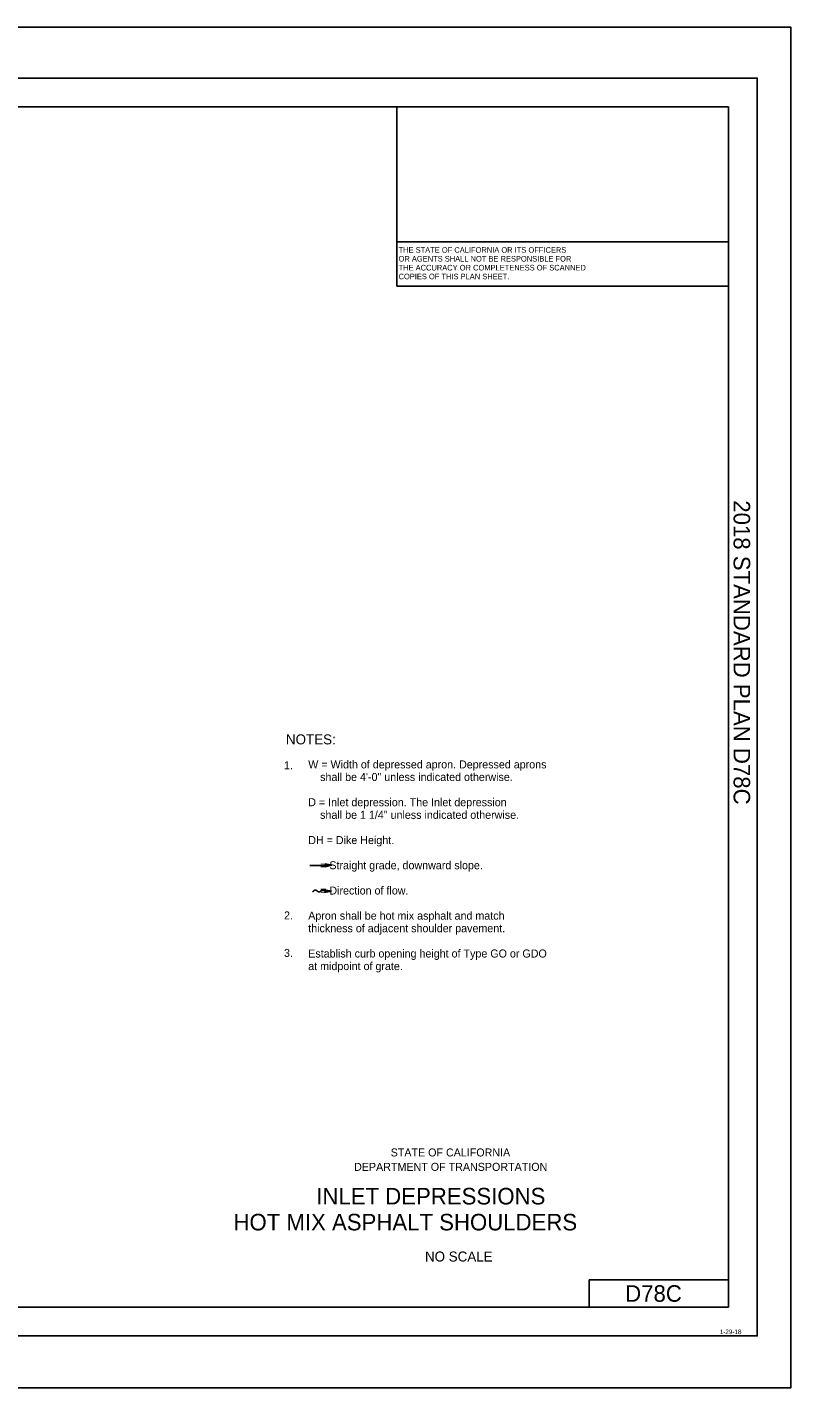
# Model space of a CAD drawing. Extents: x -894 to 866, y -476 to 714.
# Drawn here: x 198 to 866, y -476 to 714 of the extents above; entities that cross this region are included whole.
import ezdxf

# ---------------------------------------------------------------- set-up
doc = ezdxf.new("R2010")
doc.units = 0
for name, color, linetype in [('10 Sheet Format', 7, 'Continuous'), ('57 Undefined', 7, 'Continuous'), ('60 Nongeo Data', 7, 'Continuous')]:
    doc.layers.add(name, color=color, linetype=linetype)

msp = doc.modelspace()

# ---------------------------------------------------------------- linework, layer by layer
at = {"layer": '10 Sheet Format'}
for p, q in [((-863.4, 669), (836.6, 669)), ((836.6, 669), (836.6, 669)), ((836.6, 669), (836.6, -431)), ((-813.5, 644), (811.5, 644)), ((521.5, 487.1), (521.5, 644)), ((811.5, -406), (811.5, 644)), ((811.5, 525.9), (521.5, 525.9)), ((811.5, 487.1), (521.5, 487.1)), ((811.6, -381.9), (689.5, -381.9)), ((689.5, -381.9), (689.5, -406)), ((-438.7, -406), (199.1, -406)), ((198.8, -406), (811.5, -406)), ((-863.4, -431), (836.6, -431)), ((836.6, -431.1), (836.6, -431.1))]:
    msp.add_line(p, q, dxfattribs=at)
for points in [[(-894, 713.6), (866, 713.6), (866, -476.4), (-894, -476.4)], [(-863.4, -431), (836.6, -431), (836.6, 669), (-863.4, 669)]]:
    msp.add_lwpolyline(points, close=True, dxfattribs=at)
at = {"layer": '60 Nongeo Data'}
for p, q in [((445.3, -19.5), (461.7, -19.5)), ((459.4, -19.4), (458.6, -18.1)), ((458.6, -18.1), (458.6, -18.1)), ((458.6, -18.1), (464.6, -19.4)), ((464.6, -19.4), (458.6, -20.7)), ((458.6, -20.7), (459.4, -19.4)), ((458.6, -20.7), (458.6, -20.7)), ((458.8, -18.4), (463.2, -19.4)), ((463.2, -19.4), (458.8, -20.4)), ((459, -18.8), (461.8, -19.4)), ((461.8, -19.4), (459, -20)), ((459.2, -19.1), (460.5, -19.4)), ((460.5, -19.4), (459.2, -19.7)), ((464.6, -19.4), (464.6, -19.4)), ((458.1, -40.8), (464.1, -42)), ((458.9, -42), (458.1, -40.8)), ((464.1, -42), (458.1, -43.2)), ((458.1, -43.2), (458.9, -42)), ((458.1, -43.2), (458.1, -43.2)), ((458.3, -41.2), (462.5, -42)), ((462.5, -42), (458.3, -42.9)), ((458.5, -41.5), (461, -42)), ((461, -42), (458.5, -42.5)), ((458.8, -41.9), (459.5, -42)), ((459.5, -42), (458.8, -42.2)), ((458.9, -42), (458.9, -42)), ((464.1, -42), (464.1, -42))]:
    msp.add_line(p, q, dxfattribs=at)
msp.add_spline([(447.7, -42.8), (450.5, -41.2), (453.3, -42.8), (456.1, -41.2), (458.9, -42)], degree=3, dxfattribs=at)

# ---------------------------------------------------------------- texts
at = {"layer": '10 Sheet Format'}
for s, height, p in [('THE STATE OF CALIFORNIA OR ITS OFFICERS', 4.9, (522.9, 516.3)), ('OR AGENTS SHALL NOT BE RESPONSIBLE FOR', 4.9, (522.9, 508.6)), ('THE ACCURACY OR COMPLETENESS OF SCANNED', 4.9, (522.9, 500.8)), ('COPIES OF THIS PLAN SHEET.', 4.9, (522.9, 493.1)), ('STATE OF CALIFORNIA', 7, (516, -274.1)), ('DEPARTMENT OF TRANSPORTATION', 7, (484, -286.7)), ('INLET DEPRESSIONS', 14.5, (450.9, -316.1)), ('HOT MIX ASPHALT SHOULDERS', 14.5, (378.5, -338.8)), ('NO SCALE', 8.75, (546, -366)), ('1-29-18', 4, (803.8, -429.5))]:
    msp.add_text(s, height=height, dxfattribs=at).set_placement(p)
msp.add_text('2018 STANDARD PLAN D78C', height=14.5, rotation=270, dxfattribs=at).set_placement((815.9, 299.8))
at = {"layer": '57 Undefined'}
for s, height, p in [('NOTES:', 8.75, (424.4, 86.3)), ('1.', 7, (422.7, 64.5)), ('W = Width of depressed apron. Depressed aprons ', 7, (443.9, 65.3)), ('    shall be 4\'-0" unless indicated otherwise.', 7, (443.9, 54.3)), ('D = Inlet depression. The Inlet depression', 7, (443.9, 32.2)), ('    shall be 1 1/4" unless indicated otherwise.', 7, (443.9, 21.2)), ('DH = Dike Height.', 7, (443.9, -0.9)), ('    = Straight grade, downward slope.', 7, (443.9, -22.9)), ('    = Direction of flow.', 7, (443.9, -45)), ('2.', 7, (422.7, -66.8)), ('Apron shall be hot mix asphalt and match', 7, (443.9, -67)), ('thickness of adjacent shoulder pavement.', 7, (443.9, -78)), ('3.', 7, (422.7, -99.6)), ('Establish curb opening height of Type GO or GDO', 7, (443.9, -100.1)), ('at midpoint of grate.', 7, (443.9, -111.1))]:
    msp.add_text(s, height=height, dxfattribs=at).set_placement(p)
at = {"layer": '60 Nongeo Data'}
msp.add_text('D78C', height=14.5, dxfattribs=at).set_placement((721.1, -401.2))

doc.saveas('drawing.dxf')
